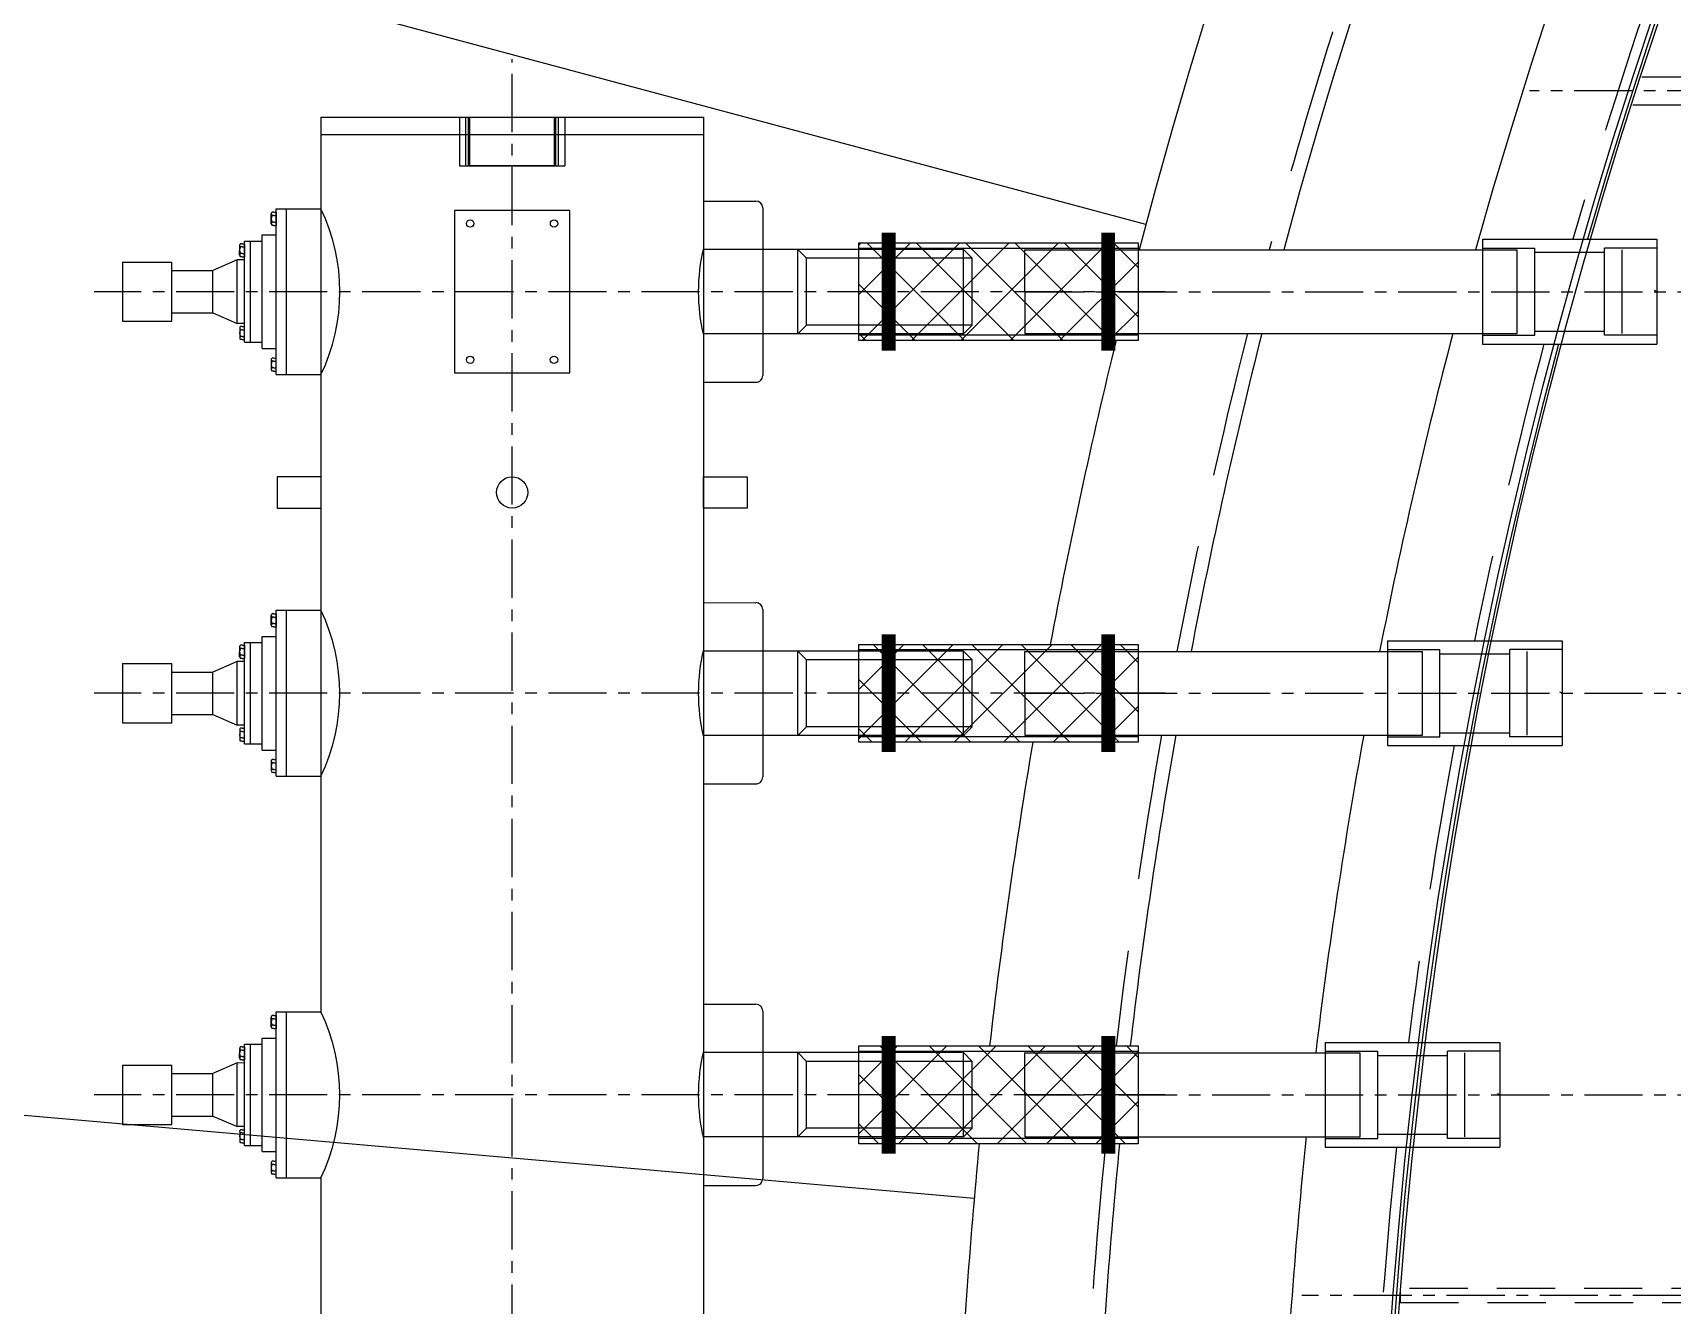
# Model space of a CAD drawing. Extents: x 0 to 39171, y 29931 to 57651.
# Drawn here: x 7626 to 8566, y 44772 to 45501 of the extents above; entities that cross this region are included whole.
import ezdxf

# ---------------------------------------------------------------- set-up
doc = ezdxf.new("R2010")
doc.units = 0
doc.header["$LTSCALE"] = 333.3
doc.header["$MEASUREMENT"] = 0
for name, pattern in [('CENTRO', [2, 1.25, -0.25, 0.25, -0.25]), ('CONTINUA', [0]), ('DASHDOT', [1, 0.5, -0.25, 0, -0.25]), ('HIDDEN', [0.375, 0.25, -0.125]), ('LINEA-LINEETTA', [2, 1.25, -0.25, 0.25, -0.25]), ('NASCOSTA', [0.375, 0.25, -0.125]), ('PHANTOM', [2.5, 1.25, -0.25, 0.25, -0.25, 0.25, -0.25]), ('TRATTEGGIO', [5.5, 4, -1.5])]:
    doc.linetypes.add(name, pattern=pattern)
doc.layers.get('0').update_dxf_attribs({"linetype": 'CONTINUOUS'})
for name, color, linetype in [('50', 6, 'CONTINUOUS'), ('70', 7, 'DASHDOT'), ('LINEE-035G', 2, 'CONTINUOUS'), ('LINEE025R', 1, 'CONTINUOUS'), ('QUOTA', 7, 'CONTINUOUS'), ('QUOTE', 1, 'CONTINUOUS')]:
    doc.layers.add(name, color=color, linetype=linetype)

# ---------------------------------------------------------------- blocks, each defined once
blk = doc.blocks.new('A$C34546F79')
at = {"layer": 'QUOTE'}
h = blk.add_hatch(dxfattribs=at)
h.set_pattern_fill('ANSI37', color=256, scale=160, angle=45, style=0)
h.set_pattern_definition([(90, (-32140.94, -61899.589), (-20, 2e-11), []), (180, (-32140.94, -61899.589), (-2e-11, -20), [])])
h.paths.add_polyline_path([(39.6, 152.74), (0, 113.14), (113.14, 0), (152.74, 39.6)])
at = {"layer": 'QUOTE', "color": 7}
for p, q in [((39.6, 152.74), (0, 113.14)), ((152.74, 39.6), (39.6, 152.74)), ((0, 113.14), (113.14, 0)), ((113.14, 0), (152.74, 39.6))]:
    blk.add_line(p, q, dxfattribs=at)
at = {"layer": 'QUOTE'}
for p, q in [((150.61, 37.48), (37.48, 150.61)), ((2.12, 115.26), (115.26, 2.12))]:
    blk.add_line(p, q, dxfattribs=at)
at = {"layer": 'QUOTE', "color": 7, "const_width": 8}
for points in [[(8.07, 96.99), (55.74, 144.67)], [(96.99, 8.07), (144.67, 55.74)]]:
    blk.add_lwpolyline(points, dxfattribs=at)
blk = doc.blocks.new('64F1')
at = {"color": 7}
for p, q in [((-27537.25, 41753.64), (-27385.54, 41991.77)), ((-27345.06, 41965.98), (-27385.54, 41991.77)), ((-27496.68, 41727.99), (-27345.06, 41965.98)), ((-27343.27, 41630.07), (-27220.75, 41822.38)), ((-27180.27, 41796.59), (-27220.75, 41822.38)), ((-27302.7, 41604.41), (-27180.27, 41796.59)), ((-27537.25, 41753.64), (-27496.68, 41727.99)), ((-27556.14, 41724.27), (-27636.33, 41598.4)), ((-27549.23, 41725.8), (-27600.28, 41645.68)), ((-27556.14, 41724.27), (-27549.23, 41725.8)), ((-27515.4, 41698.32), (-27556.14, 41724.27)), ((-27516.93, 41705.22), (-27549.23, 41725.8)), ((-27516.93, 41705.22), (-27567.97, 41625.1)), ((-27516.93, 41705.22), (-27515.4, 41698.32)), ((-27515.4, 41698.32), (-27595.59, 41572.45)), ((-27149.29, 41506.49), (-27045.93, 41668.72)), ((-27817.91, 41454.53), (-27700.19, 41639.32)), ((-27700.19, 41639.32), (-26173.65, 40666.81)), ((-27659.61, 41613.47), (-27643.42, 41638.87)), ((-27659.61, 41613.47), (-27643.42, 41638.87)), ((-27638, 41640.07), (-27557.12, 41588.54)), ((-27638, 41640.07), (-27557.12, 41588.54)), ((-27607.18, 41644.15), (-27600.28, 41645.68)), ((-27607.18, 41644.15), (-27600.28, 41645.68)), ((-27108.72, 41480.83), (-27005.45, 41642.93)), ((-27809.48, 41449.16), (-27691.76, 41633.95)), ((-27809.48, 41449.16), (-27691.76, 41633.95)), ((-27343.27, 41630.07), (-27302.7, 41604.41)), ((-27567.97, 41625.1), (-27566.44, 41618.2)), ((-27567.97, 41625.1), (-27566.44, 41618.2)), ((-27362.16, 41600.69), (-27442.34, 41474.82)), ((-27355.25, 41602.22), (-27406.3, 41522.1)), ((-27362.16, 41600.69), (-27355.25, 41602.22)), ((-27321.42, 41574.74), (-27362.16, 41600.69)), ((-27322.95, 41581.65), (-27355.25, 41602.22)), ((-27572.1, 41557.71), (-27555.91, 41583.12)), ((-27572.1, 41557.71), (-27555.91, 41583.12)), ((-27322.95, 41581.65), (-27373.99, 41501.52)), ((-27322.95, 41581.65), (-27321.42, 41574.74)), ((-27780.09, 41513.91), (-27738.02, 41579.94)), ((-27321.42, 41574.74), (-27401.61, 41448.87)), ((-27696.2, 41546.01), (-27731.66, 41490.35)), ((-27617.76, 41496.04), (-27696.2, 41546.01)), ((-27526.45, 41528.64), (-27513.02, 41549.72)), ((-27513.02, 41549.72), (-27497.84, 41540.05)), ((-27497.84, 41540.05), (-27511.27, 41518.96)), ((-27511.27, 41518.96), (-27526.45, 41528.64)), ((-27465.63, 41489.89), (-27449.44, 41515.29)), ((-27465.63, 41489.89), (-27449.44, 41515.29)), ((-27444.02, 41516.49), (-27363.14, 41464.96)), ((-27444.02, 41516.49), (-27363.14, 41464.96)), ((-27413.2, 41520.57), (-27406.3, 41522.1)), ((-27413.2, 41520.57), (-27406.3, 41522.1)), ((-27149.29, 41506.49), (-27108.72, 41480.83)), ((-27653.23, 41440.38), (-27617.76, 41496.04)), ((-27373.99, 41501.52), (-27372.46, 41494.62)), ((-27373.99, 41501.52), (-27372.46, 41494.62)), ((-27731.66, 41490.35), (-27653.23, 41440.38)), ((-27168.18, 41477.12), (-27248.36, 41351.24)), ((-27161.27, 41478.65), (-27212.32, 41398.52)), ((-27168.18, 41477.12), (-27161.27, 41478.65)), ((-27127.44, 41451.16), (-27168.18, 41477.12)), ((-27128.97, 41458.07), (-27161.27, 41478.65)), ((-27378.12, 41434.14), (-27361.93, 41459.54)), ((-27378.12, 41434.14), (-27361.93, 41459.54)), ((-27128.97, 41458.07), (-27180.01, 41377.94)), ((-27128.97, 41458.07), (-27127.44, 41451.16)), ((-27817.91, 41454.53), (-27385.68, 41179.17)), ((-27817.91, 41454.53), (-27814.34, 41452.26)), ((-27127.44, 41451.16), (-27207.63, 41325.29)), ((-27250.04, 41392.91), (-27169.16, 41341.39)), ((-27250.04, 41392.91), (-27169.16, 41341.39)), ((-27219.22, 41396.99), (-27212.32, 41398.52)), ((-27219.22, 41396.99), (-27212.32, 41398.52)), ((-27271.65, 41366.31), (-27255.46, 41391.71)), ((-27271.65, 41366.31), (-27255.46, 41391.71)), ((-27180.01, 41377.94), (-27178.48, 41371.04)), ((-27180.01, 41377.94), (-27178.48, 41371.04)), ((-27184.14, 41310.56), (-27167.95, 41335.96)), ((-27184.14, 41310.56), (-27167.95, 41335.96)), ((-27305.55, 41128.12), (-27191.7, 41055.59))]:
    blk.add_line(p, q, dxfattribs=at)
at = {"color": 7, "linetype": 'LINEA-LINEETTA'}
for p, q in [((-27566.44, 41618.2), (-27607.18, 41644.15)), ((-27566.44, 41618.2), (-27607.18, 41644.15)), ((-27567.97, 41625.1), (-27600.28, 41645.68)), ((-27567.97, 41625.1), (-27600.28, 41645.68)), ((-27372.46, 41494.62), (-27413.2, 41520.57)), ((-27372.46, 41494.62), (-27413.2, 41520.57)), ((-27373.99, 41501.52), (-27406.3, 41522.1)), ((-27373.99, 41501.52), (-27406.3, 41522.1)), ((-27178.48, 41371.04), (-27219.22, 41396.99)), ((-27178.48, 41371.04), (-27219.22, 41396.99)), ((-27180.01, 41377.94), (-27212.32, 41398.52)), ((-27180.01, 41377.94), (-27212.32, 41398.52))]:
    blk.add_line(p, q, dxfattribs=at)
at = {"color": 7, "linetype": 'NASCOSTA'}
for p, q in [((-27742.85, 41572.35), (-27719.24, 41557.31)), ((-27746.08, 41567.29), (-27722.46, 41552.25)), ((-27721.97, 41553.03), (-27745.58, 41568.07)), ((-27721.17, 41554.27), (-27744.79, 41569.32)), ((-27751.64, 41506.45), (-27719.24, 41557.31)), ((-27722.46, 41552.25), (-27748.41, 41511.51)), ((-27749.7, 41509.49), (-27773.32, 41524.53)), ((-27748.91, 41510.74), (-27772.52, 41525.78)), ((-27748.41, 41511.51), (-27772.03, 41526.56)), ((-27775.25, 41521.5), (-27751.64, 41506.45))]:
    blk.add_line(p, q, dxfattribs=at)
at = {"color": 7, "linetype": 'Continuous'}
for p, q in [((-27787.45, 41404.64), (-27773.79, 41426.07)), ((-27733.37, 41370.18), (-27787.45, 41404.64)), ((-27786.47, 41402.41), (-27786.92, 41401.7)), ((-27786.47, 41402.41), (-27785.74, 41403.55)), ((-27785.74, 41403.55), (-27779.43, 41399.52)), ((-27784.89, 41401.4), (-27784.16, 41402.54)), ((-27773.04, 41402.57), (-27784.23, 41409.7)), ((-27704.1, 41358.65), (-27773.04, 41402.57)), ((-27781.7, 41397.71), (-27786.43, 41400.72)), ((-27784.89, 41401.4), (-27785.34, 41400.69)), ((-27781.73, 41399.39), (-27782.18, 41398.68)), ((-27781.73, 41399.39), (-27781.01, 41400.53)), ((-27780.15, 41398.39), (-27780.61, 41397.68)), ((-27780.15, 41398.39), (-27779.43, 41399.52)), ((-27779.12, 41389.86), (-27774.83, 41396.59)), ((-27781.58, 41379.44), (-27776.14, 41387.97)), ((-27724.24, 41354.9), (-27779.12, 41389.86)), ((-27732.64, 41348.27), (-27781.58, 41379.44)), ((-27781.01, 41377.48), (-27781.46, 41376.77)), ((-27781.01, 41377.48), (-27780.28, 41378.62)), ((-27776.24, 41372.78), (-27780.97, 41375.8)), ((-27780.28, 41378.62), (-27773.97, 41374.6)), ((-27779.43, 41376.48), (-27779.88, 41375.77)), ((-27730.74, 41351.26), (-27779.67, 41382.43)), ((-27779.43, 41376.48), (-27778.7, 41377.61)), ((-27776.27, 41374.47), (-27776.72, 41373.76)), ((-27776.27, 41374.47), (-27775.55, 41375.6)), ((-27774.69, 41373.46), (-27775.14, 41372.75)), ((-27772.48, 41373.65), (-27774.7, 41370.17)), ((-27774.69, 41373.46), (-27773.97, 41374.6)), ((-27707.33, 41353.59), (-27693.51, 41375.28)), ((-27774.7, 41370.17), (-27777.11, 41355.09)), ((-27743.96, 41350.58), (-27774.7, 41370.17)), ((-27707.33, 41353.59), (-27733.37, 41370.18)), ((-27789.69, 41335.35), (-27777.11, 41355.09)), ((-27756.61, 41342.03), (-27777.11, 41355.09)), ((-27732.64, 41348.27), (-27727.21, 41356.8)), ((-27724.24, 41354.9), (-27719.95, 41361.63)), ((-27716.08, 41357.56), (-27716.53, 41356.86)), ((-27716.08, 41357.56), (-27715.35, 41358.7)), ((-27716.04, 41355.88), (-27711.31, 41352.86)), ((-27709.04, 41354.68), (-27715.35, 41358.7)), ((-27714.5, 41356.56), (-27714.95, 41355.85)), ((-27714.5, 41356.56), (-27713.77, 41357.7)), ((-27711.34, 41354.55), (-27710.62, 41355.69)), ((-27709.76, 41353.54), (-27709.04, 41354.68)), ((-27756.61, 41342.03), (-27743.96, 41350.58)), ((-27741.74, 41354.07), (-27743.96, 41350.58)), ((-27740.97, 41351.98), (-27741.43, 41351.27)), ((-27740.97, 41351.98), (-27740.25, 41353.12)), ((-27740.94, 41350.3), (-27736.2, 41347.28)), ((-27733.94, 41349.1), (-27740.25, 41353.12)), ((-27739.4, 41350.97), (-27739.85, 41350.27)), ((-27739.4, 41350.97), (-27738.67, 41352.11)), ((-27736.24, 41348.96), (-27736.69, 41348.26)), ((-27736.24, 41348.96), (-27735.52, 41350.1)), ((-27734.66, 41347.96), (-27735.11, 41347.25)), ((-27734.66, 41347.96), (-27733.94, 41349.1)), ((-27711.34, 41354.55), (-27711.79, 41353.84)), ((-27709.76, 41353.54), (-27710.22, 41352.83)), ((-27808.95, 41314.07), (-27793.74, 41337.93)), ((-27765.13, 41319.7), (-27793.74, 41337.93)), ((-27769.18, 41322.29), (-27756.61, 41342.03)), ((-27780.33, 41295.84), (-27765.13, 41319.7)), ((-27808.95, 41314.07), (-27780.33, 41295.84)), ((-27593.47, 41281.06), (-27579.81, 41302.5)), ((-27539.39, 41246.6), (-27593.47, 41281.06)), ((-27592.49, 41278.83), (-27591.76, 41279.97)), ((-27591.76, 41279.97), (-27585.45, 41275.94)), ((-27579.06, 41278.99), (-27590.25, 41286.12)), ((-27592.49, 41278.83), (-27592.94, 41278.12)), ((-27587.72, 41274.13), (-27592.45, 41277.14)), ((-27590.91, 41277.82), (-27591.36, 41277.12)), ((-27590.91, 41277.82), (-27590.18, 41278.96)), ((-27587.75, 41275.81), (-27588.2, 41275.1)), ((-27587.75, 41275.81), (-27587.03, 41276.95)), ((-27586.17, 41274.81), (-27586.63, 41274.1)), ((-27586.17, 41274.81), (-27585.45, 41275.94)), ((-27585.14, 41266.28), (-27580.85, 41273.01)), ((-27510.12, 41235.07), (-27579.06, 41278.99)), ((-27587.6, 41255.87), (-27582.16, 41264.39)), ((-27530.26, 41231.32), (-27585.14, 41266.28)), ((-27538.66, 41224.69), (-27587.6, 41255.87)), ((-27587.03, 41253.9), (-27587.48, 41253.2)), ((-27587.03, 41253.9), (-27586.3, 41255.04)), ((-27582.26, 41249.2), (-27586.99, 41252.22)), ((-27586.3, 41255.04), (-27579.99, 41251.02)), ((-27585.45, 41252.9), (-27585.9, 41252.19)), ((-27536.76, 41227.68), (-27585.69, 41258.85)), ((-27585.45, 41252.9), (-27584.72, 41254.04)), ((-27582.29, 41250.89), (-27581.57, 41252.03)), ((-27513.35, 41230.01), (-27499.53, 41251.7)), ((-27580.72, 41246.59), (-27583.13, 41231.51)), ((-27582.29, 41250.89), (-27582.74, 41250.18)), ((-27580.71, 41249.88), (-27581.16, 41249.17)), ((-27578.5, 41250.07), (-27580.72, 41246.59)), ((-27549.98, 41227), (-27580.72, 41246.59)), ((-27580.71, 41249.88), (-27579.99, 41251.02)), ((-27513.35, 41230.01), (-27539.39, 41246.6)), ((-27538.66, 41224.69), (-27533.23, 41233.22)), ((-27530.26, 41231.32), (-27525.97, 41238.05)), ((-27522.1, 41233.99), (-27522.55, 41233.28)), ((-27522.1, 41233.99), (-27521.37, 41235.12)), ((-27515.06, 41231.1), (-27521.37, 41235.12)), ((-27520.52, 41232.98), (-27520.97, 41232.27)), ((-27520.52, 41232.98), (-27519.79, 41234.12)), ((-27595.71, 41211.77), (-27583.13, 41231.51)), ((-27562.63, 41218.45), (-27583.13, 41231.51)), ((-27562.63, 41218.45), (-27549.98, 41227)), ((-27547.76, 41230.49), (-27549.98, 41227)), ((-27546.99, 41228.4), (-27547.45, 41227.69)), ((-27546.99, 41228.4), (-27546.27, 41229.54)), ((-27546.96, 41226.72), (-27542.22, 41223.7)), ((-27539.96, 41225.52), (-27546.27, 41229.54)), ((-27545.42, 41227.4), (-27545.87, 41226.69)), ((-27545.42, 41227.4), (-27544.69, 41228.53)), ((-27542.26, 41225.38), (-27542.71, 41224.68)), ((-27542.26, 41225.38), (-27541.54, 41226.52)), ((-27540.68, 41224.38), (-27541.13, 41223.67)), ((-27540.68, 41224.38), (-27539.96, 41225.52)), ((-27522.06, 41232.3), (-27517.33, 41229.29)), ((-27517.36, 41230.97), (-27517.81, 41230.26)), ((-27517.36, 41230.97), (-27516.64, 41232.11)), ((-27515.78, 41229.96), (-27516.24, 41229.26)), ((-27515.78, 41229.96), (-27515.06, 41231.1)), ((-27614.97, 41190.49), (-27599.76, 41214.35)), ((-27571.15, 41196.12), (-27599.76, 41214.35)), ((-27575.2, 41198.71), (-27562.63, 41218.45)), ((-27586.35, 41172.26), (-27571.15, 41196.12)), ((-27614.97, 41190.49), (-27586.35, 41172.26)), ((-27399.49, 41157.48), (-27385.83, 41178.92)), ((-27345.41, 41123.02), (-27399.49, 41157.48)), ((-27385.08, 41155.41), (-27396.27, 41162.54)), ((-27398.51, 41155.25), (-27398.96, 41154.54)), ((-27398.51, 41155.25), (-27397.78, 41156.39)), ((-27393.74, 41150.55), (-27398.47, 41153.57)), ((-27397.78, 41156.39), (-27391.47, 41152.37)), ((-27396.93, 41154.24), (-27397.38, 41153.54)), ((-27396.93, 41154.24), (-27396.2, 41155.38)), ((-27393.77, 41152.23), (-27394.22, 41151.53)), ((-27393.77, 41152.23), (-27393.05, 41153.37)), ((-27392.19, 41151.23), (-27392.65, 41150.52)), ((-27392.19, 41151.23), (-27391.47, 41152.37)), ((-27391.16, 41142.71), (-27386.87, 41149.44)), ((-27316.14, 41111.49), (-27385.08, 41155.41)), ((-27393.62, 41132.29), (-27388.18, 41140.81)), ((-27336.28, 41107.74), (-27391.16, 41142.71)), ((-27344.68, 41101.11), (-27393.62, 41132.29)), ((-27393.05, 41130.32), (-27393.5, 41129.62)), ((-27393.05, 41130.32), (-27392.32, 41131.46)), ((-27392.32, 41131.46), (-27386.01, 41127.44)), ((-27391.47, 41129.32), (-27391.92, 41128.61)), ((-27342.78, 41104.1), (-27391.71, 41135.28)), ((-27391.47, 41129.32), (-27390.74, 41130.46)), ((-27388.28, 41125.62), (-27393.01, 41128.64)), ((-27386.74, 41123.01), (-27389.15, 41107.93)), ((-27388.31, 41127.31), (-27388.76, 41126.6)), ((-27388.31, 41127.31), (-27387.59, 41128.45)), ((-27386.73, 41126.3), (-27387.18, 41125.6)), ((-27384.52, 41126.49), (-27386.74, 41123.01)), ((-27356, 41103.42), (-27386.74, 41123.01)), ((-27386.73, 41126.3), (-27386.01, 41127.44)), ((-27319.37, 41106.43), (-27345.41, 41123.02)), ((-27319.37, 41106.43), (-27305.55, 41128.12)), ((-27336.28, 41107.74), (-27331.99, 41114.47)), ((-27328.12, 41110.41), (-27327.39, 41111.54)), ((-27321.08, 41107.52), (-27327.39, 41111.54)), ((-27326.54, 41109.4), (-27325.81, 41110.54)), ((-27401.73, 41088.19), (-27389.15, 41107.93)), ((-27368.65, 41094.87), (-27389.15, 41107.93)), ((-27368.65, 41094.87), (-27356, 41103.42)), ((-27353.78, 41106.91), (-27356, 41103.42)), ((-27353.01, 41104.82), (-27353.47, 41104.11)), ((-27353.01, 41104.82), (-27352.29, 41105.96)), ((-27352.98, 41103.14), (-27348.24, 41100.12)), ((-27345.98, 41101.94), (-27352.29, 41105.96)), ((-27351.44, 41103.82), (-27351.89, 41103.11)), ((-27351.44, 41103.82), (-27350.71, 41104.95)), ((-27348.28, 41101.81), (-27348.73, 41101.1)), ((-27348.28, 41101.81), (-27347.56, 41102.94)), ((-27346.7, 41100.8), (-27345.98, 41101.94)), ((-27344.68, 41101.11), (-27339.25, 41109.64)), ((-27328.12, 41110.41), (-27328.57, 41109.7)), ((-27328.08, 41108.72), (-27323.35, 41105.71)), ((-27326.54, 41109.4), (-27326.99, 41108.69)), ((-27323.38, 41107.39), (-27323.83, 41106.68)), ((-27323.38, 41107.39), (-27322.66, 41108.53)), ((-27321.8, 41106.39), (-27322.26, 41105.68)), ((-27321.8, 41106.39), (-27321.08, 41107.52)), ((-27381.22, 41075.13), (-27368.65, 41094.87)), ((-27346.7, 41100.8), (-27347.15, 41100.09)), ((-27420.99, 41066.91), (-27405.78, 41090.77)), ((-27377.17, 41072.54), (-27405.78, 41090.77)), ((-27420.99, 41066.91), (-27392.37, 41048.68)), ((-27392.37, 41048.68), (-27377.17, 41072.54))]:
    blk.add_line(p, q, dxfattribs=at)
at = {"color": 7, "linetype": 'TRATTEGGIO'}
for p, q in [((-27644.17, 41343.85), (-27657.61, 41322.76)), ((-27642.43, 41313.09), (-27628.99, 41334.18)), ((-27657.61, 41322.76), (-27642.43, 41313.09))]:
    blk.add_line(p, q, dxfattribs=at)
at = {"color": 7}
for centre, radius in [((-27694.71, 41534.39), 2.12), ((-27720.5, 41493.91), 2.12), ((-27628.93, 41492.48), 2.12), ((-27654.72, 41452), 2.12), ((-27577.72, 41431.41), 9)]:
    blk.add_circle(centre, radius, dxfattribs=at)
for centre, radius, start, end in [((-27640.11, 41636.76), 3.93, 57.5, 147.5), ((-27640.11, 41636.76), 3.93, 57.5, 147.5), ((-27558.54, 41675.55), 109.55, 224.30851, 250.69149), ((-27558.54, 41675.55), 109.55, 224.30851, 250.69149), ((-27558.54, 41675.55), 109.55, 224.30851, 250.69149), ((-27559.23, 41585.23), 3.93, 327.5, 57.5), ((-27559.23, 41585.23), 3.93, 327.5, 57.5), ((-27446.13, 41513.18), 3.93, 57.5, 147.5), ((-27446.13, 41513.18), 3.93, 57.5, 147.5), ((-27364.56, 41551.97), 109.55, 224.30851, 250.69149), ((-27364.56, 41551.97), 109.55, 224.30851, 250.69149), ((-27364.56, 41551.97), 109.55, 224.30851, 250.69149), ((-27365.25, 41461.65), 3.93, 327.5, 57.5), ((-27365.25, 41461.65), 3.93, 327.5, 57.5), ((-27786.61, 41317.55), 109.55, 31.80427, 83.19573), ((-27252.15, 41389.6), 3.93, 57.5, 147.5), ((-27252.15, 41389.6), 3.93, 57.5, 147.5), ((-27170.58, 41428.39), 109.55, 224.30851, 250.69149), ((-27170.58, 41428.39), 109.55, 224.30851, 250.69149), ((-27170.58, 41428.39), 109.55, 224.30851, 250.69149), ((-27171.27, 41338.07), 3.93, 327.5, 57.5), ((-27171.27, 41338.07), 3.93, 327.5, 57.5), ((-27592.63, 41193.97), 109.55, 31.80427, 83.19573), ((-27398.65, 41070.39), 109.55, 31.80427, 83.19573)]:
    blk.add_arc(centre, radius, start, end, dxfattribs=at)
at = {"color": 7, "linetype": 'Continuous'}
for centre, radius, start, end in [((-27785.86, 41401.62), 1.06, 175.61727, 299.38273), ((-27782.27, 41402.02), 3.34, 203.45321, 271.54679), ((-27781.13, 41398.6), 1.06, 175.61727, 299.38273), ((-27780.4, 41376.69), 1.06, 175.61727, 299.38273), ((-27776.81, 41377.1), 3.34, 203.45321, 271.54679), ((-27775.67, 41373.68), 1.06, 175.61727, 299.38273), ((-27715.47, 41356.78), 1.06, 175.61727, 299.38273), ((-27711.88, 41357.18), 3.34, 203.45321, 271.54679), ((-27740.37, 41351.19), 1.06, 175.61727, 299.38273), ((-27736.78, 41351.6), 3.34, 203.45321, 271.54679), ((-27735.63, 41348.17), 1.06, 175.61727, 299.38273), ((-27710.74, 41353.76), 1.06, 175.61727, 299.38273), ((-27591.88, 41278.04), 1.06, 175.61727, 299.38273), ((-27588.29, 41278.45), 3.34, 203.45321, 271.54679), ((-27587.15, 41275.02), 1.06, 175.61727, 299.38273), ((-27586.42, 41253.11), 1.06, 175.61727, 299.38273), ((-27582.83, 41253.52), 3.34, 203.45321, 271.54679), ((-27581.69, 41250.1), 1.06, 175.61727, 299.38273), ((-27521.49, 41233.2), 1.06, 175.61727, 299.38273), ((-27546.39, 41227.61), 1.06, 175.61727, 299.38273), ((-27542.8, 41228.02), 3.34, 203.45321, 271.54679), ((-27541.65, 41224.6), 1.06, 175.61727, 299.38273), ((-27517.9, 41233.6), 3.34, 203.45321, 271.54679), ((-27516.76, 41230.18), 1.06, 175.61727, 299.38273), ((-27397.9, 41154.46), 1.06, 175.61727, 299.38273), ((-27394.31, 41154.87), 3.34, 203.45321, 271.54679), ((-27393.17, 41151.44), 1.06, 175.61727, 299.38273), ((-27392.44, 41129.54), 1.06, 175.61727, 299.38273), ((-27388.85, 41129.94), 3.34, 203.45321, 271.54679), ((-27387.71, 41126.52), 1.06, 175.61727, 299.38273), ((-27352.41, 41104.03), 1.06, 175.61727, 299.38273), ((-27348.82, 41104.44), 3.34, 203.45321, 271.54679), ((-27347.67, 41101.02), 1.06, 175.61727, 299.38273), ((-27327.51, 41109.62), 1.06, 175.61727, 299.38273), ((-27323.92, 41110.02), 3.34, 203.45321, 271.54679), ((-27322.78, 41106.6), 1.06, 175.61727, 299.38273)]:
    blk.add_arc(centre, radius, start, end, dxfattribs=at)
at = {"layer": 'LINEE-035G', "color": 7}
for radius in [3004, 3000, 3000, 3000, 3000]:
    blk.add_circle((-25115.23, 44012.54), radius, dxfattribs=at)
at = {"layer": 'LINEE025R', "color": 7, "ltscale": 0.4}
for p, q in [((-27312.82, 42016.59), (-27353.3, 42042.38)), ((-27317.35, 42007.62), (-27359.52, 42034.48)), ((-27345.06, 41965.98), (-27385.54, 41991.77)), ((-27148.03, 41847.19), (-27188.51, 41872.98)), ((-27152.56, 41838.22), (-27194.73, 41865.09)), ((-27180.27, 41796.59), (-27220.75, 41822.38)), ((-26973.21, 41693.53), (-27013.7, 41719.32)), ((-26977.74, 41684.56), (-27019.91, 41711.42)), ((-27005.45, 41642.93), (-27045.93, 41668.72)), ((-27005.45, 41642.93), (-27045.93, 41668.72))]:
    blk.add_line(p, q, dxfattribs=at)
at = {"layer": 'LINEE025R', "color": 7}
for p, q in [((-27322.1, 42046.69), (-27323.59, 42045.55)), ((-27157.3, 41877.3), (-27158.8, 41876.15)), ((-26982.49, 41723.64), (-26983.98, 41722.49))]:
    blk.add_line(p, q, dxfattribs=at)
at = {"layer": 'LINEE025R', "color": 7, "linetype": 'NASCOSTA', "ltscale": 0.4}
blk.add_lwpolyline([(-25307.35, 44131.61), (-25314.09, 44135.91), (-26919.74, 41615.54), (-26913, 41611.24)], close=True, dxfattribs=at)
at = {"layer": 'QUOTA', "color": 8, "linetype": 'CENTRO', "ltscale": 0.08}
for p, q in [((-24303.7, 46998.66), (-27458.52, 42046.58)), ((-23675.06, 46701.23), (-26946.64, 41565.88)), ((-27516.58, 41741.42), (-25794.16, 44445.07)), ((-27322.6, 41617.84), (-25600.18, 44321.49)), ((-27128.62, 41494.26), (-25406.2, 44197.91)), ((-27473.73, 41808.68), (-27803.42, 41291.17)), ((-27279.75, 41685.1), (-27609.44, 41167.59)), ((-26177.58, 40539.42), (-27787.07, 41564.78)), ((-27085.77, 41561.52), (-27415.46, 41044.01))]:
    blk.add_line(p, q, dxfattribs=at)
at = {"layer": 'QUOTA', "color": 7, "linetype": 'CONTINUA', "ltscale": 0.08}
for p, q in [((-27430.74, 42105.08), (-25932.83, 44456.33)), ((-27420.02, 42092.13), (-25919.33, 44447.74)), ((-27401.35, 41978.13), (-27347.62, 42062.47)), ((-27343.4, 42059.78), (-27359.52, 42034.48)), ((-27347.62, 42062.47), (-27297.01, 42030.23)), ((-27378.99, 41999.46), (-27357.49, 42033.19)), ((-27301.23, 42032.92), (-27317.35, 42007.62)), ((-27350.74, 41945.89), (-27297.01, 42030.23)), ((-27340.87, 41975.17), (-27319.37, 42008.91)), ((-27397.13, 41975.44), (-27381.01, 42000.75)), ((-27338.84, 41973.88), (-27381.01, 42000.75)), ((-27401.35, 41978.13), (-27350.74, 41945.89)), ((-27354.96, 41948.58), (-27338.84, 41973.88)), ((-27236.56, 41808.73), (-27182.83, 41893.07)), ((-27178.61, 41890.39), (-27194.73, 41865.09)), ((-27182.83, 41893.07), (-27132.22, 41860.84)), ((-27214.2, 41830.06), (-27192.7, 41863.8)), ((-27136.44, 41863.52), (-27152.56, 41838.22)), ((-27185.95, 41776.5), (-27132.22, 41860.84)), ((-27176.07, 41805.77), (-27154.58, 41839.51)), ((-27232.34, 41806.05), (-27216.22, 41831.35)), ((-27174.05, 41804.48), (-27216.22, 41831.35)), ((-27236.56, 41808.73), (-27185.95, 41776.5)), ((-27190.17, 41779.18), (-27174.05, 41804.48)), ((-27061.74, 41655.07), (-27008.01, 41739.41)), ((-27003.79, 41736.73), (-27019.91, 41711.42)), ((-27008.01, 41739.41), (-26957.41, 41707.17)), ((-27039.38, 41676.4), (-27017.89, 41710.14)), ((-27011.14, 41622.84), (-26957.41, 41707.17)), ((-26961.62, 41709.86), (-26977.74, 41684.56)), ((-27001.26, 41652.11), (-26979.77, 41685.85)), ((-27057.52, 41652.39), (-27041.4, 41677.69)), ((-26999.23, 41650.82), (-27041.4, 41677.69)), ((-27061.74, 41655.07), (-27011.14, 41622.84)), ((-27015.35, 41625.52), (-26999.23, 41650.82))]:
    blk.add_line(p, q, dxfattribs=at)
at = {"layer": 'LINEE025R', "color": 7, "ltscale": 0.4, "xscale": -1, "rotation": 192.5000000001847}
for p in [(-27616.11, 41786.19), (-27422.13, 41662.61), (-27228.15, 41539.04)]:
    blk.add_blockref('A$C34546F79', p, dxfattribs=at)

msp = doc.modelspace()

# ---------------------------------------------------------------- linework, layer by layer
at = {"layer": '50', "color": 8, "linetype": 'PHANTOM', "ltscale": 0.5}
msp.add_arc((11403.3, 44550.23), 5020, 88.51608, 245.57068, dxfattribs=at)
at = {"layer": '50', "color": 4}
for radius, start, end in [(4970, 87.92445, 245), (3170, 295, 164.88376), (3170, 165.78057, 169.15091), (3170, 170.033, 173.28507), (3170, 174.30322, 177.4567)]:
    msp.add_arc((11403.3, 44550.23), radius, start, end, dxfattribs=at)
at = {"layer": '50', "color": 8, "linetype": 'HIDDEN'}
for radius, start, end in [(4962, 87.9211, 245), (3178, 295, 164.92272), (3012, 174.04157, 163.95157), (3178, 165.81711, 169.17855), (3012, 165.13577, 168.45787), (3178, 170.05835, 173.30205), (3012, 169.62044, 172.89274), (3178, 174.3176, 177.46311)]:
    msp.add_arc((11403.3, 44550.23), radius, start, end, dxfattribs=at)
at = {"layer": '50', "color": 8}
for radius, start, end in [(4890, 105.33797, 244.90626), (3250, 86.82507, 165.2644), (3064, 186.96092, 164.34765), (3064, 165.27772, 168.77079), (3250, 166.2103, 169.34933), (3250, 170.35229, 173.45109), (3064, 169.68448, 173.12699), (3064, 174.03025, 177.44353), (3250, 174.44389, 177.51935)]:
    msp.add_arc((11403.3, 44550.23), radius, start, end, dxfattribs=at)
at = {"layer": '50', "color": 7}
msp.add_arc((11403.3, 44550.23), 3004, 165.09527, 163.90768, dxfattribs=at)
at = {"layer": '70', "color": 8, "linetype": 'Continuous'}
for p, q in [((8264.04, 45391.39), (7471.98, 45603.62)), ((8165.67, 44833.49), (7348.79, 44904.95))]:
    msp.add_line(p, q, dxfattribs=at)

# ---------------------------------------------------------------- block references
at = {"layer": '50', "rotation": 302.4999999999171}
msp.add_blockref('64F1', (-12224.43, -282), dxfattribs=at)

doc.saveas('drawing.dxf')
